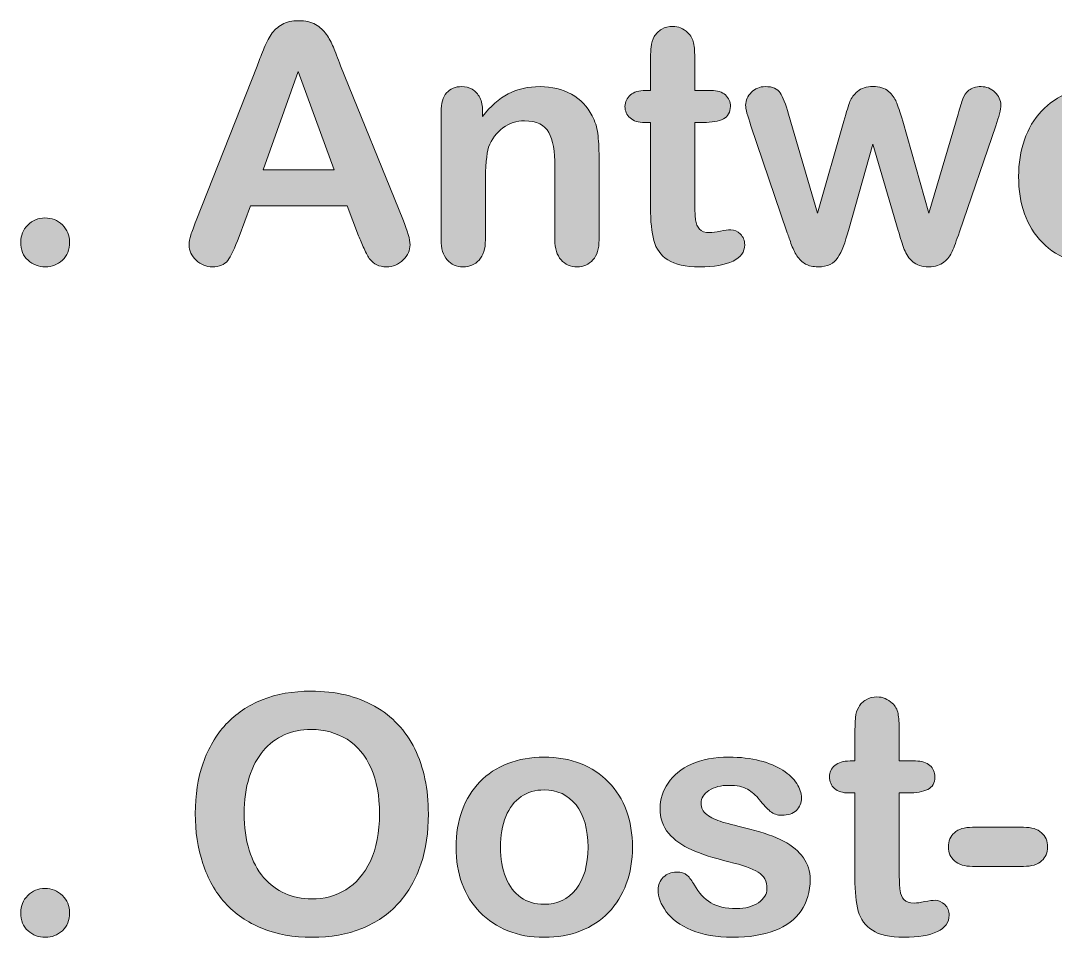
# Model space of a CAD drawing. Header units: millimetres. Extents: x 190 to 440, y -221 to -136.
# Drawn here: x 203.62 to 216.79, y -173.69 to -162.02 of the extents above; entities that cross this region are included whole.
import ezdxf

# ---------------------------------------------------------------- set-up
doc = ezdxf.new("R2010")
doc.units = ezdxf.units.MM
doc.header["$MEASUREMENT"] = 0
doc.layers.add('Layer 1', color=7, linetype='Continuous')

# ---------------------------------------------------------------- blocks, each defined once
blk = doc.blocks.new('block 3')
at = {"layer": 'Layer 1', "true_color": 0x231f20}
h = blk.add_hatch(color=250, dxfattribs=at)
h.dxf.hatch_style = 2
edge = h.paths.add_edge_path()
edge.add_spline(control_points=[(207.922, -164.757), (207.922, -164.757), (207.778, -164.377), (207.778, -164.377), (207.778, -164.377), (206.546, -164.377), (206.546, -164.377), (206.546, -164.377), (206.401, -164.765), (206.401, -164.765), (206.345, -164.917), (206.296, -165.019), (206.256, -165.072), (206.216, -165.125), (206.151, -165.152), (206.06, -165.152), (205.983, -165.152), (205.915, -165.123), (205.855, -165.067), (205.796, -165.01), (205.766, -164.946), (205.766, -164.875), (205.766, -164.833), (205.773, -164.791), (205.787, -164.747), (205.801, -164.702), (205.824, -164.641), (205.855, -164.563), (205.855, -164.563), (206.63, -162.595), (206.63, -162.595), (206.653, -162.538), (206.679, -162.47), (206.71, -162.391), (206.741, -162.312), (206.774, -162.246), (206.809, -162.194), (206.844, -162.141), (206.891, -162.099), (206.948, -162.067), (207.005, -162.034), (207.076, -162.018), (207.16, -162.018), (207.245, -162.018), (207.316, -162.034), (207.374, -162.067), (207.431, -162.099), (207.477, -162.141), (207.512, -162.192), (207.547, -162.243), (207.577, -162.297), (207.601, -162.356), (207.625, -162.415), (207.656, -162.493), (207.693, -162.591), (207.693, -162.591), (208.485, -164.546), (208.485, -164.546), (208.547, -164.695), (208.578, -164.803), (208.578, -164.871), (208.578, -164.941), (208.548, -165.005), (208.49, -165.064), (208.431, -165.122), (208.361, -165.152), (208.278, -165.152), (208.23, -165.152), (208.188, -165.143), (208.154, -165.126), (208.119, -165.109), (208.09, -165.085), (208.067, -165.056), (208.044, -165.026), (208.018, -164.98), (207.992, -164.919), (207.965, -164.858), (207.942, -164.804), (207.922, -164.757)], knot_values=[0, 0, 0, 0, 1, 1, 1, 2, 2, 2, 3, 3, 3, 4, 4, 4, 5, 5, 5, 6, 6, 6, 7, 7, 7, 8, 8, 8, 9, 9, 9, 10, 10, 10, 11, 11, 11, 12, 12, 12, 13, 13, 13, 14, 14, 14, 15, 15, 15, 16, 16, 16, 17, 17, 17, 18, 18, 18, 19, 19, 19, 20, 20, 20, 21, 21, 21, 22, 22, 22, 23, 23, 23, 24, 24, 24, 25, 25, 25, 26, 26, 26, 26], degree=3, periodic=1)
h.paths.add_polyline_path([(206.707, -163.916), (207.612, -163.916), (207.155, -162.665)])
h = blk.add_hatch(color=250, dxfattribs=at)
h.dxf.hatch_style = 2
edge = h.paths.add_edge_path()
edge.add_spline(control_points=[(211.577, -162.907), (211.577, -162.907), (211.639, -162.907), (211.639, -162.907), (211.639, -162.907), (211.639, -162.568), (211.639, -162.568), (211.639, -162.477), (211.641, -162.406), (211.646, -162.354), (211.651, -162.302), (211.664, -162.258), (211.686, -162.221), (211.709, -162.182), (211.74, -162.151), (211.782, -162.127), (211.823, -162.102), (211.869, -162.09), (211.92, -162.09), (211.992, -162.09), (212.056, -162.117), (212.114, -162.171), (212.153, -162.207), (212.177, -162.251), (212.188, -162.302), (212.198, -162.354), (212.203, -162.427), (212.203, -162.522), (212.203, -162.522), (212.203, -162.907), (212.203, -162.907), (212.203, -162.907), (212.41, -162.907), (212.41, -162.907), (212.49, -162.907), (212.551, -162.926), (212.593, -162.964), (212.635, -163.002), (212.656, -163.05), (212.656, -163.109), (212.656, -163.185), (212.626, -163.238), (212.566, -163.269), (212.506, -163.299), (212.42, -163.314), (212.309, -163.314), (212.309, -163.314), (212.203, -163.314), (212.203, -163.314), (212.203, -163.314), (212.203, -164.352), (212.203, -164.352), (212.203, -164.44), (212.206, -164.508), (212.213, -164.555), (212.219, -164.603), (212.235, -164.641), (212.262, -164.671), (212.289, -164.701), (212.333, -164.716), (212.393, -164.716), (212.426, -164.716), (212.471, -164.71), (212.528, -164.698), (212.584, -164.686), (212.628, -164.68), (212.66, -164.68), (212.706, -164.68), (212.747, -164.699), (212.783, -164.735), (212.82, -164.772), (212.838, -164.817), (212.838, -164.871), (212.838, -164.962), (212.788, -165.031), (212.689, -165.079), (212.59, -165.128), (212.447, -165.152), (212.261, -165.152), (212.085, -165.152), (211.951, -165.122), (211.86, -165.063), (211.769, -165.004), (211.71, -164.922), (211.681, -164.817), (211.653, -164.712), (211.639, -164.572), (211.639, -164.397), (211.639, -164.397), (211.639, -163.314), (211.639, -163.314), (211.639, -163.314), (211.565, -163.314), (211.565, -163.314), (211.483, -163.314), (211.421, -163.295), (211.378, -163.256), (211.336, -163.218), (211.314, -163.169), (211.314, -163.109), (211.314, -163.05), (211.337, -163.002), (211.382, -162.964), (211.426, -162.926), (211.491, -162.907), (211.577, -162.907)], knot_values=[0, 0, 0, 0, 1, 1, 1, 2, 2, 2, 3, 3, 3, 4, 4, 4, 5, 5, 5, 6, 6, 6, 7, 7, 7, 8, 8, 8, 9, 9, 9, 10, 10, 10, 11, 11, 11, 12, 12, 12, 13, 13, 13, 14, 14, 14, 15, 15, 15, 16, 16, 16, 17, 17, 17, 18, 18, 18, 19, 19, 19, 20, 20, 20, 21, 21, 21, 22, 22, 22, 23, 23, 23, 24, 24, 24, 25, 25, 25, 26, 26, 26, 27, 27, 27, 28, 28, 28, 29, 29, 29, 30, 30, 30, 31, 31, 31, 32, 32, 32, 33, 33, 33, 34, 34, 34, 35, 35, 35, 35], degree=3, periodic=1)
h = blk.add_hatch(color=250, dxfattribs=at)
h.dxf.hatch_style = 2
edge = h.paths.add_edge_path()
edge.add_spline(control_points=[(209.502, -163.169), (209.502, -163.169), (209.502, -163.238), (209.502, -163.238), (209.601, -163.107), (209.709, -163.011), (209.827, -162.949), (209.945, -162.888), (210.08, -162.857), (210.233, -162.857), (210.382, -162.857), (210.515, -162.89), (210.632, -162.954), (210.749, -163.019), (210.837, -163.111), (210.895, -163.229), (210.932, -163.298), (210.956, -163.373), (210.967, -163.453), (210.978, -163.532), (210.984, -163.634), (210.984, -163.758), (210.984, -163.758), (210.984, -164.809), (210.984, -164.809), (210.984, -164.922), (210.958, -165.007), (210.906, -165.065), (210.854, -165.123), (210.787, -165.152), (210.705, -165.152), (210.621, -165.152), (210.552, -165.122), (210.5, -165.063), (210.448, -165.004), (210.421, -164.919), (210.421, -164.809), (210.421, -164.809), (210.421, -163.868), (210.421, -163.868), (210.421, -163.682), (210.396, -163.54), (210.344, -163.441), (210.292, -163.343), (210.189, -163.293), (210.035, -163.293), (209.934, -163.293), (209.843, -163.323), (209.76, -163.383), (209.677, -163.443), (209.617, -163.526), (209.578, -163.63), (209.551, -163.714), (209.537, -163.871), (209.537, -164.102), (209.537, -164.102), (209.537, -164.809), (209.537, -164.809), (209.537, -164.923), (209.51, -165.009), (209.457, -165.066), (209.404, -165.123), (209.336, -165.152), (209.251, -165.152), (209.17, -165.152), (209.103, -165.122), (209.051, -165.063), (208.999, -165.004), (208.972, -164.919), (208.972, -164.809), (208.972, -164.809), (208.972, -163.178), (208.972, -163.178), (208.972, -163.07), (208.996, -162.99), (209.043, -162.937), (209.09, -162.884), (209.154, -162.857), (209.235, -162.857), (209.285, -162.857), (209.329, -162.869), (209.369, -162.892), (209.409, -162.916), (209.441, -162.951), (209.465, -162.998), (209.49, -163.045), (209.502, -163.102), (209.502, -163.169)], knot_values=[0, 0, 0, 0, 1, 1, 1, 2, 2, 2, 3, 3, 3, 4, 4, 4, 5, 5, 5, 6, 6, 6, 7, 7, 7, 8, 8, 8, 9, 9, 9, 10, 10, 10, 11, 11, 11, 12, 12, 12, 13, 13, 13, 14, 14, 14, 15, 15, 15, 16, 16, 16, 17, 17, 17, 18, 18, 18, 19, 19, 19, 20, 20, 20, 21, 21, 21, 22, 22, 22, 23, 23, 23, 24, 24, 24, 25, 25, 25, 26, 26, 26, 27, 27, 27, 28, 28, 28, 29, 29, 29, 29], degree=3, periodic=1)
h = blk.add_hatch(color=250, dxfattribs=at)
h.dxf.hatch_style = 2
edge = h.paths.add_edge_path()
edge.add_spline(control_points=[(213.396, -163.209), (213.396, -163.209), (213.764, -164.47), (213.764, -164.47), (213.764, -164.47), (214.099, -163.298), (214.099, -163.298), (214.135, -163.175), (214.161, -163.091), (214.178, -163.046), (214.196, -163.002), (214.228, -162.959), (214.275, -162.918), (214.323, -162.878), (214.388, -162.857), (214.471, -162.857), (214.555, -162.857), (214.621, -162.878), (214.668, -162.918), (214.716, -162.959), (214.749, -163.003), (214.768, -163.051), (214.788, -163.098), (214.815, -163.18), (214.849, -163.298), (214.849, -163.298), (215.184, -164.47), (215.184, -164.47), (215.184, -164.47), (215.556, -163.209), (215.556, -163.209), (215.581, -163.118), (215.601, -163.052), (215.616, -163.011), (215.631, -162.971), (215.657, -162.935), (215.692, -162.904), (215.728, -162.873), (215.78, -162.857), (215.847, -162.857), (215.915, -162.857), (215.974, -162.881), (216.023, -162.928), (216.073, -162.974), (216.098, -163.029), (216.098, -163.093), (216.098, -163.151), (216.076, -163.238), (216.033, -163.355), (216.033, -163.355), (215.573, -164.707), (215.573, -164.707), (215.533, -164.822), (215.502, -164.904), (215.48, -164.955), (215.457, -165.006), (215.423, -165.052), (215.375, -165.092), (215.328, -165.132), (215.262, -165.152), (215.18, -165.152), (215.094, -165.152), (215.027, -165.13), (214.978, -165.088), (214.929, -165.045), (214.893, -164.993), (214.87, -164.931), (214.846, -164.868), (214.821, -164.788), (214.793, -164.689), (214.793, -164.689), (214.471, -163.589), (214.471, -163.589), (214.471, -163.589), (214.159, -164.689), (214.159, -164.689), (214.117, -164.842), (214.073, -164.957), (214.024, -165.035), (213.976, -165.113), (213.891, -165.152), (213.77, -165.152), (213.708, -165.152), (213.655, -165.14), (213.612, -165.116), (213.569, -165.091), (213.532, -165.057), (213.503, -165.012), (213.474, -164.967), (213.449, -164.914), (213.427, -164.853), (213.405, -164.792), (213.388, -164.743), (213.375, -164.707), (213.375, -164.707), (212.918, -163.355), (212.918, -163.355), (212.873, -163.229), (212.85, -163.141), (212.85, -163.093), (212.85, -163.032), (212.874, -162.978), (212.923, -162.93), (212.971, -162.881), (213.03, -162.857), (213.1, -162.857), (213.194, -162.857), (213.257, -162.884), (213.291, -162.937), (213.324, -162.99), (213.359, -163.08), (213.396, -163.209)], knot_values=[0, 0, 0, 0, 1, 1, 1, 2, 2, 2, 3, 3, 3, 4, 4, 4, 5, 5, 5, 6, 6, 6, 7, 7, 7, 8, 8, 8, 9, 9, 9, 10, 10, 10, 11, 11, 11, 12, 12, 12, 13, 13, 13, 14, 14, 14, 15, 15, 15, 16, 16, 16, 17, 17, 17, 18, 18, 18, 19, 19, 19, 20, 20, 20, 21, 21, 21, 22, 22, 22, 23, 23, 23, 24, 24, 24, 25, 25, 25, 26, 26, 26, 27, 27, 27, 28, 28, 28, 29, 29, 29, 30, 30, 30, 31, 31, 31, 32, 32, 32, 33, 33, 33, 34, 34, 34, 35, 35, 35, 36, 36, 36, 37, 37, 37, 37], degree=3, periodic=1)
h = blk.add_hatch(color=250, dxfattribs=at)
h.dxf.hatch_style = 2
edge = h.paths.add_edge_path()
edge.add_spline(control_points=[(218.005, -164.143), (218.005, -164.143), (216.902, -164.143), (216.902, -164.143), (216.903, -164.271), (216.929, -164.384), (216.979, -164.482), (217.029, -164.58), (217.096, -164.654), (217.18, -164.703), (217.263, -164.753), (217.355, -164.778), (217.456, -164.778), (217.523, -164.778), (217.585, -164.77), (217.641, -164.754), (217.696, -164.738), (217.751, -164.713), (217.803, -164.679), (217.855, -164.646), (217.903, -164.609), (217.948, -164.571), (217.992, -164.532), (218.049, -164.48), (218.119, -164.414), (218.148, -164.389), (218.189, -164.377), (218.243, -164.377), (218.301, -164.377), (218.348, -164.392), (218.384, -164.424), (218.42, -164.456), (218.437, -164.501), (218.437, -164.558), (218.437, -164.609), (218.418, -164.669), (218.378, -164.737), (218.338, -164.805), (218.277, -164.871), (218.197, -164.934), (218.116, -164.996), (218.015, -165.048), (217.893, -165.09), (217.771, -165.131), (217.631, -165.152), (217.472, -165.152), (217.11, -165.152), (216.828, -165.048), (216.627, -164.842), (216.426, -164.635), (216.325, -164.354), (216.325, -164), (216.325, -163.834), (216.35, -163.679), (216.399, -163.536), (216.449, -163.394), (216.521, -163.271), (216.616, -163.169), (216.711, -163.067), (216.829, -162.989), (216.968, -162.935), (217.107, -162.88), (217.261, -162.853), (217.431, -162.853), (217.651, -162.853), (217.84, -162.9), (217.998, -162.993), (218.156, -163.086), (218.274, -163.206), (218.353, -163.353), (218.431, -163.501), (218.471, -163.651), (218.471, -163.804), (218.471, -163.946), (218.43, -164.038), (218.349, -164.08), (218.267, -164.122), (218.153, -164.143), (218.005, -164.143)], knot_values=[0, 0, 0, 0, 1, 1, 1, 2, 2, 2, 3, 3, 3, 4, 4, 4, 5, 5, 5, 6, 6, 6, 7, 7, 7, 8, 8, 8, 9, 9, 9, 10, 10, 10, 11, 11, 11, 12, 12, 12, 13, 13, 13, 14, 14, 14, 15, 15, 15, 16, 16, 16, 17, 17, 17, 18, 18, 18, 19, 19, 19, 20, 20, 20, 21, 21, 21, 22, 22, 22, 23, 23, 23, 24, 24, 24, 25, 25, 25, 26, 26, 26, 26], degree=3, periodic=1)
edge = h.paths.add_edge_path()
edge.add_spline(control_points=[(216.902, -163.823), (216.902, -163.823), (217.925, -163.823), (217.925, -163.823), (217.911, -163.63), (217.859, -163.485), (217.769, -163.39), (217.679, -163.294), (217.56, -163.246), (217.412, -163.246), (217.272, -163.246), (217.156, -163.294), (217.066, -163.392), (216.976, -163.489), (216.921, -163.632), (216.902, -163.823)], knot_values=[0, 0, 0, 0, 1, 1, 1, 2, 2, 2, 3, 3, 3, 4, 4, 4, 5, 5, 5, 5], degree=3, periodic=1)
h = blk.add_hatch(color=250, dxfattribs=at)
h.dxf.hatch_style = 2
edge = h.paths.add_edge_path()
edge.add_spline(control_points=[(203.935, -165.152), (203.85, -165.152), (203.776, -165.124), (203.714, -165.069), (203.652, -165.014), (203.621, -164.937), (203.621, -164.837), (203.621, -164.753), (203.65, -164.681), (203.71, -164.62), (203.769, -164.56), (203.842, -164.529), (203.929, -164.529), (204.016, -164.529), (204.09, -164.559), (204.151, -164.619), (204.212, -164.679), (204.243, -164.752), (204.243, -164.837), (204.243, -164.935), (204.212, -165.012), (204.151, -165.068), (204.09, -165.124), (204.018, -165.152), (203.935, -165.152)], knot_values=[0, 0, 0, 0, 1, 1, 1, 2, 2, 2, 3, 3, 3, 4, 4, 4, 5, 5, 5, 6, 6, 6, 7, 7, 7, 8, 8, 8, 8], degree=3, periodic=1)
at = {"layer": 'Layer 1', "lineweight": 0}
blk.add_lwpolyline([(206.707, -163.916), (207.612, -163.916), (207.155, -162.665), (206.707, -163.916)], dxfattribs=at)
for points, knots in [([(207.922, -164.757), (207.922, -164.757), (207.778, -164.377), (207.778, -164.377), (207.778, -164.377), (206.546, -164.377), (206.546, -164.377), (206.546, -164.377), (206.401, -164.765), (206.401, -164.765), (206.345, -164.917), (206.296, -165.019), (206.256, -165.072), (206.216, -165.125), (206.151, -165.152), (206.06, -165.152), (205.983, -165.152), (205.915, -165.123), (205.855, -165.067), (205.796, -165.01), (205.766, -164.946), (205.766, -164.875), (205.766, -164.833), (205.773, -164.791), (205.787, -164.747), (205.801, -164.702), (205.824, -164.641), (205.855, -164.563), (205.855, -164.563), (206.63, -162.595), (206.63, -162.595), (206.653, -162.538), (206.679, -162.47), (206.71, -162.391), (206.741, -162.312), (206.774, -162.246), (206.809, -162.194), (206.844, -162.141), (206.891, -162.099), (206.948, -162.067), (207.005, -162.034), (207.076, -162.018), (207.16, -162.018), (207.245, -162.018), (207.316, -162.034), (207.374, -162.067), (207.431, -162.099), (207.477, -162.141), (207.512, -162.192), (207.547, -162.243), (207.577, -162.297), (207.601, -162.356), (207.625, -162.415), (207.656, -162.493), (207.693, -162.591), (207.693, -162.591), (208.485, -164.546), (208.485, -164.546), (208.547, -164.695), (208.578, -164.803), (208.578, -164.871), (208.578, -164.941), (208.548, -165.005), (208.49, -165.064), (208.431, -165.122), (208.361, -165.152), (208.278, -165.152), (208.23, -165.152), (208.188, -165.143), (208.154, -165.126), (208.119, -165.109), (208.09, -165.085), (208.067, -165.056), (208.044, -165.026), (208.018, -164.98), (207.992, -164.919), (207.965, -164.858), (207.942, -164.804), (207.922, -164.757)], [0, 0, 0, 0, 1, 1, 1, 2, 2, 2, 3, 3, 3, 4, 4, 4, 5, 5, 5, 6, 6, 6, 7, 7, 7, 8, 8, 8, 9, 9, 9, 10, 10, 10, 11, 11, 11, 12, 12, 12, 13, 13, 13, 14, 14, 14, 15, 15, 15, 16, 16, 16, 17, 17, 17, 18, 18, 18, 19, 19, 19, 20, 20, 20, 21, 21, 21, 22, 22, 22, 23, 23, 23, 24, 24, 24, 25, 25, 25, 26, 26, 26, 26]), ([(211.577, -162.907), (211.577, -162.907), (211.639, -162.907), (211.639, -162.907), (211.639, -162.907), (211.639, -162.568), (211.639, -162.568), (211.639, -162.477), (211.641, -162.406), (211.646, -162.354), (211.651, -162.302), (211.664, -162.258), (211.686, -162.221), (211.709, -162.182), (211.74, -162.151), (211.782, -162.127), (211.823, -162.102), (211.869, -162.09), (211.92, -162.09), (211.992, -162.09), (212.056, -162.117), (212.114, -162.171), (212.153, -162.207), (212.177, -162.251), (212.188, -162.302), (212.198, -162.354), (212.203, -162.427), (212.203, -162.522), (212.203, -162.522), (212.203, -162.907), (212.203, -162.907), (212.203, -162.907), (212.41, -162.907), (212.41, -162.907), (212.49, -162.907), (212.551, -162.926), (212.593, -162.964), (212.635, -163.002), (212.656, -163.05), (212.656, -163.109), (212.656, -163.185), (212.626, -163.238), (212.566, -163.269), (212.506, -163.299), (212.42, -163.314), (212.309, -163.314), (212.309, -163.314), (212.203, -163.314), (212.203, -163.314), (212.203, -163.314), (212.203, -164.352), (212.203, -164.352), (212.203, -164.44), (212.206, -164.508), (212.213, -164.555), (212.219, -164.603), (212.235, -164.641), (212.262, -164.671), (212.289, -164.701), (212.333, -164.716), (212.393, -164.716), (212.426, -164.716), (212.471, -164.71), (212.528, -164.698), (212.584, -164.686), (212.628, -164.68), (212.66, -164.68), (212.706, -164.68), (212.747, -164.699), (212.783, -164.735), (212.82, -164.772), (212.838, -164.817), (212.838, -164.871), (212.838, -164.962), (212.788, -165.031), (212.689, -165.079), (212.59, -165.128), (212.447, -165.152), (212.261, -165.152), (212.085, -165.152), (211.951, -165.122), (211.86, -165.063), (211.769, -165.004), (211.71, -164.922), (211.681, -164.817), (211.653, -164.712), (211.639, -164.572), (211.639, -164.397), (211.639, -164.397), (211.639, -163.314), (211.639, -163.314), (211.639, -163.314), (211.565, -163.314), (211.565, -163.314), (211.483, -163.314), (211.421, -163.295), (211.378, -163.256), (211.336, -163.218), (211.314, -163.169), (211.314, -163.109), (211.314, -163.05), (211.337, -163.002), (211.382, -162.964), (211.426, -162.926), (211.491, -162.907), (211.577, -162.907)], [0, 0, 0, 0, 1, 1, 1, 2, 2, 2, 3, 3, 3, 4, 4, 4, 5, 5, 5, 6, 6, 6, 7, 7, 7, 8, 8, 8, 9, 9, 9, 10, 10, 10, 11, 11, 11, 12, 12, 12, 13, 13, 13, 14, 14, 14, 15, 15, 15, 16, 16, 16, 17, 17, 17, 18, 18, 18, 19, 19, 19, 20, 20, 20, 21, 21, 21, 22, 22, 22, 23, 23, 23, 24, 24, 24, 25, 25, 25, 26, 26, 26, 27, 27, 27, 28, 28, 28, 29, 29, 29, 30, 30, 30, 31, 31, 31, 32, 32, 32, 33, 33, 33, 34, 34, 34, 35, 35, 35, 35]), ([(209.502, -163.169), (209.502, -163.169), (209.502, -163.238), (209.502, -163.238), (209.601, -163.107), (209.709, -163.011), (209.827, -162.949), (209.945, -162.888), (210.08, -162.857), (210.233, -162.857), (210.382, -162.857), (210.515, -162.89), (210.632, -162.954), (210.749, -163.019), (210.837, -163.111), (210.895, -163.229), (210.932, -163.298), (210.956, -163.373), (210.967, -163.453), (210.978, -163.532), (210.984, -163.634), (210.984, -163.758), (210.984, -163.758), (210.984, -164.809), (210.984, -164.809), (210.984, -164.922), (210.958, -165.007), (210.906, -165.065), (210.854, -165.123), (210.787, -165.152), (210.705, -165.152), (210.621, -165.152), (210.552, -165.122), (210.5, -165.063), (210.448, -165.004), (210.421, -164.919), (210.421, -164.809), (210.421, -164.809), (210.421, -163.868), (210.421, -163.868), (210.421, -163.682), (210.396, -163.54), (210.344, -163.441), (210.292, -163.343), (210.189, -163.293), (210.035, -163.293), (209.934, -163.293), (209.843, -163.323), (209.76, -163.383), (209.677, -163.443), (209.617, -163.526), (209.578, -163.63), (209.551, -163.714), (209.537, -163.871), (209.537, -164.102), (209.537, -164.102), (209.537, -164.809), (209.537, -164.809), (209.537, -164.923), (209.51, -165.009), (209.457, -165.066), (209.404, -165.123), (209.336, -165.152), (209.251, -165.152), (209.17, -165.152), (209.103, -165.122), (209.051, -165.063), (208.999, -165.004), (208.972, -164.919), (208.972, -164.809), (208.972, -164.809), (208.972, -163.178), (208.972, -163.178), (208.972, -163.07), (208.996, -162.99), (209.043, -162.937), (209.09, -162.884), (209.154, -162.857), (209.235, -162.857), (209.285, -162.857), (209.329, -162.869), (209.369, -162.892), (209.409, -162.916), (209.441, -162.951), (209.465, -162.998), (209.49, -163.045), (209.502, -163.102), (209.502, -163.169)], [0, 0, 0, 0, 1, 1, 1, 2, 2, 2, 3, 3, 3, 4, 4, 4, 5, 5, 5, 6, 6, 6, 7, 7, 7, 8, 8, 8, 9, 9, 9, 10, 10, 10, 11, 11, 11, 12, 12, 12, 13, 13, 13, 14, 14, 14, 15, 15, 15, 16, 16, 16, 17, 17, 17, 18, 18, 18, 19, 19, 19, 20, 20, 20, 21, 21, 21, 22, 22, 22, 23, 23, 23, 24, 24, 24, 25, 25, 25, 26, 26, 26, 27, 27, 27, 28, 28, 28, 29, 29, 29, 29]), ([(213.396, -163.209), (213.396, -163.209), (213.764, -164.47), (213.764, -164.47), (213.764, -164.47), (214.099, -163.298), (214.099, -163.298), (214.135, -163.175), (214.161, -163.091), (214.178, -163.046), (214.196, -163.002), (214.228, -162.959), (214.275, -162.918), (214.323, -162.878), (214.388, -162.857), (214.471, -162.857), (214.555, -162.857), (214.621, -162.878), (214.668, -162.918), (214.716, -162.959), (214.749, -163.003), (214.768, -163.051), (214.788, -163.098), (214.815, -163.18), (214.849, -163.298), (214.849, -163.298), (215.184, -164.47), (215.184, -164.47), (215.184, -164.47), (215.556, -163.209), (215.556, -163.209), (215.581, -163.118), (215.601, -163.052), (215.616, -163.011), (215.631, -162.971), (215.657, -162.935), (215.692, -162.904), (215.728, -162.873), (215.78, -162.857), (215.847, -162.857), (215.915, -162.857), (215.974, -162.881), (216.023, -162.928), (216.073, -162.974), (216.098, -163.029), (216.098, -163.093), (216.098, -163.151), (216.076, -163.238), (216.033, -163.355), (216.033, -163.355), (215.573, -164.707), (215.573, -164.707), (215.533, -164.822), (215.502, -164.904), (215.48, -164.955), (215.457, -165.006), (215.423, -165.052), (215.375, -165.092), (215.328, -165.132), (215.262, -165.152), (215.18, -165.152), (215.094, -165.152), (215.027, -165.13), (214.978, -165.088), (214.929, -165.045), (214.893, -164.993), (214.87, -164.931), (214.846, -164.868), (214.821, -164.788), (214.793, -164.689), (214.793, -164.689), (214.471, -163.589), (214.471, -163.589), (214.471, -163.589), (214.159, -164.689), (214.159, -164.689), (214.117, -164.842), (214.073, -164.957), (214.024, -165.035), (213.976, -165.113), (213.891, -165.152), (213.77, -165.152), (213.708, -165.152), (213.655, -165.14), (213.612, -165.116), (213.569, -165.091), (213.532, -165.057), (213.503, -165.012), (213.474, -164.967), (213.449, -164.914), (213.427, -164.853), (213.405, -164.792), (213.388, -164.743), (213.375, -164.707), (213.375, -164.707), (212.918, -163.355), (212.918, -163.355), (212.873, -163.229), (212.85, -163.141), (212.85, -163.093), (212.85, -163.032), (212.874, -162.978), (212.923, -162.93), (212.971, -162.881), (213.03, -162.857), (213.1, -162.857), (213.194, -162.857), (213.257, -162.884), (213.291, -162.937), (213.324, -162.99), (213.359, -163.08), (213.396, -163.209)], [0, 0, 0, 0, 1, 1, 1, 2, 2, 2, 3, 3, 3, 4, 4, 4, 5, 5, 5, 6, 6, 6, 7, 7, 7, 8, 8, 8, 9, 9, 9, 10, 10, 10, 11, 11, 11, 12, 12, 12, 13, 13, 13, 14, 14, 14, 15, 15, 15, 16, 16, 16, 17, 17, 17, 18, 18, 18, 19, 19, 19, 20, 20, 20, 21, 21, 21, 22, 22, 22, 23, 23, 23, 24, 24, 24, 25, 25, 25, 26, 26, 26, 27, 27, 27, 28, 28, 28, 29, 29, 29, 30, 30, 30, 31, 31, 31, 32, 32, 32, 33, 33, 33, 34, 34, 34, 35, 35, 35, 36, 36, 36, 37, 37, 37, 37]), ([(218.005, -164.143), (218.005, -164.143), (216.902, -164.143), (216.902, -164.143), (216.903, -164.271), (216.929, -164.384), (216.979, -164.482), (217.029, -164.58), (217.096, -164.654), (217.18, -164.703), (217.263, -164.753), (217.355, -164.778), (217.456, -164.778), (217.523, -164.778), (217.585, -164.77), (217.641, -164.754), (217.696, -164.738), (217.751, -164.713), (217.803, -164.679), (217.855, -164.646), (217.903, -164.609), (217.948, -164.571), (217.992, -164.532), (218.049, -164.48), (218.119, -164.414), (218.148, -164.389), (218.189, -164.377), (218.243, -164.377), (218.301, -164.377), (218.348, -164.392), (218.384, -164.424), (218.42, -164.456), (218.437, -164.501), (218.437, -164.558), (218.437, -164.609), (218.418, -164.669), (218.378, -164.737), (218.338, -164.805), (218.277, -164.871), (218.197, -164.934), (218.116, -164.996), (218.015, -165.048), (217.893, -165.09), (217.771, -165.131), (217.631, -165.152), (217.472, -165.152), (217.11, -165.152), (216.828, -165.048), (216.627, -164.842), (216.426, -164.635), (216.325, -164.354), (216.325, -164), (216.325, -163.834), (216.35, -163.679), (216.399, -163.536), (216.449, -163.394), (216.521, -163.271), (216.616, -163.169), (216.711, -163.067), (216.829, -162.989), (216.968, -162.935), (217.107, -162.88), (217.261, -162.853), (217.431, -162.853), (217.651, -162.853), (217.84, -162.9), (217.998, -162.993), (218.156, -163.086), (218.274, -163.206), (218.353, -163.353), (218.431, -163.501), (218.471, -163.651), (218.471, -163.804), (218.471, -163.946), (218.43, -164.038), (218.349, -164.08), (218.267, -164.122), (218.153, -164.143), (218.005, -164.143)], [0, 0, 0, 0, 1, 1, 1, 2, 2, 2, 3, 3, 3, 4, 4, 4, 5, 5, 5, 6, 6, 6, 7, 7, 7, 8, 8, 8, 9, 9, 9, 10, 10, 10, 11, 11, 11, 12, 12, 12, 13, 13, 13, 14, 14, 14, 15, 15, 15, 16, 16, 16, 17, 17, 17, 18, 18, 18, 19, 19, 19, 20, 20, 20, 21, 21, 21, 22, 22, 22, 23, 23, 23, 24, 24, 24, 25, 25, 25, 26, 26, 26, 26]), ([(203.935, -165.152), (203.85, -165.152), (203.776, -165.124), (203.714, -165.069), (203.652, -165.014), (203.621, -164.937), (203.621, -164.837), (203.621, -164.753), (203.65, -164.681), (203.71, -164.62), (203.769, -164.56), (203.842, -164.529), (203.929, -164.529), (204.016, -164.529), (204.09, -164.559), (204.151, -164.619), (204.212, -164.679), (204.243, -164.752), (204.243, -164.837), (204.243, -164.935), (204.212, -165.012), (204.151, -165.068), (204.09, -165.124), (204.018, -165.152), (203.935, -165.152)], [0, 0, 0, 0, 1, 1, 1, 2, 2, 2, 3, 3, 3, 4, 4, 4, 5, 5, 5, 6, 6, 6, 7, 7, 7, 8, 8, 8, 8])]:
    blk.add_open_spline(points, degree=3, knots=knots, dxfattribs=at)
blk = doc.blocks.new('block 4')
at = {"layer": 'Layer 1', "true_color": 0x231f20}
h = blk.add_hatch(color=250, dxfattribs=at)
h.dxf.hatch_style = 2
edge = h.paths.add_edge_path()
edge.add_spline(control_points=[(207.317, -170.555), (207.631, -170.555), (207.901, -170.619), (208.126, -170.747), (208.351, -170.874), (208.522, -171.055), (208.638, -171.29), (208.753, -171.525), (208.811, -171.801), (208.811, -172.118), (208.811, -172.352), (208.78, -172.565), (208.716, -172.757), (208.653, -172.948), (208.558, -173.114), (208.431, -173.255), (208.304, -173.395), (208.148, -173.503), (207.964, -173.577), (207.779, -173.652), (207.568, -173.689), (207.329, -173.689), (207.092, -173.689), (206.88, -173.651), (206.692, -173.574), (206.505, -173.498), (206.349, -173.39), (206.223, -173.251), (206.098, -173.112), (206.003, -172.944), (205.939, -172.748), (205.875, -172.553), (205.843, -172.341), (205.843, -172.114), (205.843, -171.881), (205.876, -171.667), (205.943, -171.473), (206.01, -171.279), (206.107, -171.113), (206.234, -170.977), (206.36, -170.841), (206.515, -170.736), (206.697, -170.664), (206.879, -170.591), (207.085, -170.555), (207.317, -170.555)], knot_values=[0, 0, 0, 0, 1, 1, 1, 2, 2, 2, 3, 3, 3, 4, 4, 4, 5, 5, 5, 6, 6, 6, 7, 7, 7, 8, 8, 8, 9, 9, 9, 10, 10, 10, 11, 11, 11, 12, 12, 12, 13, 13, 13, 14, 14, 14, 15, 15, 15, 15], degree=3, periodic=1)
edge = h.paths.add_edge_path()
edge.add_spline(control_points=[(208.189, -172.114), (208.189, -171.892), (208.153, -171.7), (208.082, -171.537), (208.01, -171.375), (207.908, -171.252), (207.775, -171.168), (207.642, -171.085), (207.489, -171.043), (207.317, -171.043), (207.194, -171.043), (207.081, -171.066), (206.977, -171.112), (206.873, -171.159), (206.783, -171.226), (206.708, -171.314), (206.633, -171.402), (206.574, -171.515), (206.53, -171.652), (206.487, -171.789), (206.465, -171.943), (206.465, -172.114), (206.465, -172.286), (206.487, -172.442), (206.53, -172.581), (206.574, -172.72), (206.635, -172.836), (206.714, -172.927), (206.793, -173.019), (206.884, -173.087), (206.987, -173.133), (207.09, -173.178), (207.202, -173.201), (207.325, -173.201), (207.482, -173.201), (207.626, -173.162), (207.758, -173.083), (207.89, -173.005), (207.994, -172.884), (208.072, -172.72), (208.15, -172.556), (208.189, -172.354), (208.189, -172.114)], knot_values=[0, 0, 0, 0, 1, 1, 1, 2, 2, 2, 3, 3, 3, 4, 4, 4, 5, 5, 5, 6, 6, 6, 7, 7, 7, 8, 8, 8, 9, 9, 9, 10, 10, 10, 11, 11, 11, 12, 12, 12, 13, 13, 13, 14, 14, 14, 14], degree=3, periodic=1)
h = blk.add_hatch(color=250, dxfattribs=at)
h.dxf.hatch_style = 2
edge = h.paths.add_edge_path()
edge.add_spline(control_points=[(214.179, -171.444), (214.179, -171.444), (214.241, -171.444), (214.241, -171.444), (214.241, -171.444), (214.241, -171.105), (214.241, -171.105), (214.241, -171.014), (214.244, -170.943), (214.249, -170.891), (214.253, -170.84), (214.267, -170.795), (214.289, -170.758), (214.311, -170.719), (214.343, -170.688), (214.384, -170.664), (214.425, -170.64), (214.471, -170.628), (214.522, -170.628), (214.594, -170.628), (214.659, -170.655), (214.717, -170.708), (214.755, -170.744), (214.78, -170.788), (214.79, -170.84), (214.8, -170.891), (214.806, -170.965), (214.806, -171.06), (214.806, -171.06), (214.806, -171.444), (214.806, -171.444), (214.806, -171.444), (215.012, -171.444), (215.012, -171.444), (215.092, -171.444), (215.153, -171.463), (215.195, -171.501), (215.237, -171.539), (215.258, -171.587), (215.258, -171.647), (215.258, -171.723), (215.228, -171.776), (215.168, -171.806), (215.108, -171.836), (215.023, -171.851), (214.911, -171.851), (214.911, -171.851), (214.806, -171.851), (214.806, -171.851), (214.806, -171.851), (214.806, -172.889), (214.806, -172.889), (214.806, -172.977), (214.809, -173.045), (214.815, -173.093), (214.821, -173.14), (214.838, -173.179), (214.865, -173.208), (214.891, -173.238), (214.935, -173.253), (214.996, -173.253), (215.029, -173.253), (215.074, -173.247), (215.13, -173.235), (215.187, -173.224), (215.231, -173.218), (215.262, -173.218), (215.308, -173.218), (215.349, -173.236), (215.385, -173.272), (215.422, -173.309), (215.44, -173.354), (215.44, -173.408), (215.44, -173.499), (215.391, -173.568), (215.291, -173.617), (215.192, -173.665), (215.05, -173.689), (214.864, -173.689), (214.687, -173.689), (214.553, -173.659), (214.463, -173.6), (214.372, -173.541), (214.312, -173.459), (214.284, -173.354), (214.255, -173.249), (214.241, -173.11), (214.241, -172.934), (214.241, -172.934), (214.241, -171.851), (214.241, -171.851), (214.241, -171.851), (214.167, -171.851), (214.167, -171.851), (214.086, -171.851), (214.024, -171.832), (213.981, -171.793), (213.938, -171.755), (213.917, -171.706), (213.917, -171.647), (213.917, -171.587), (213.939, -171.539), (213.984, -171.501), (214.029, -171.463), (214.094, -171.444), (214.179, -171.444)], knot_values=[0, 0, 0, 0, 1, 1, 1, 2, 2, 2, 3, 3, 3, 4, 4, 4, 5, 5, 5, 6, 6, 6, 7, 7, 7, 8, 8, 8, 9, 9, 9, 10, 10, 10, 11, 11, 11, 12, 12, 12, 13, 13, 13, 14, 14, 14, 15, 15, 15, 16, 16, 16, 17, 17, 17, 18, 18, 18, 19, 19, 19, 20, 20, 20, 21, 21, 21, 22, 22, 22, 23, 23, 23, 24, 24, 24, 25, 25, 25, 26, 26, 26, 27, 27, 27, 28, 28, 28, 29, 29, 29, 30, 30, 30, 31, 31, 31, 32, 32, 32, 33, 33, 33, 34, 34, 34, 35, 35, 35, 35], degree=3, periodic=1)
h = blk.add_hatch(color=250, dxfattribs=at)
h.dxf.hatch_style = 2
edge = h.paths.add_edge_path()
edge.add_spline(control_points=[(211.409, -172.542), (211.409, -172.71), (211.383, -172.865), (211.331, -173.007), (211.279, -173.149), (211.203, -173.271), (211.104, -173.373), (211.004, -173.475), (210.886, -173.553), (210.748, -173.607), (210.61, -173.662), (210.455, -173.689), (210.283, -173.689), (210.112, -173.689), (209.958, -173.661), (209.822, -173.606), (209.686, -173.551), (209.567, -173.472), (209.467, -173.37), (209.368, -173.267), (209.292, -173.146), (209.24, -173.006), (209.188, -172.866), (209.163, -172.711), (209.163, -172.542), (209.163, -172.371), (209.189, -172.214), (209.241, -172.073), (209.294, -171.931), (209.369, -171.809), (209.466, -171.709), (209.564, -171.608), (209.683, -171.531), (209.822, -171.476), (209.961, -171.422), (210.115, -171.395), (210.283, -171.395), (210.454, -171.395), (210.609, -171.422), (210.748, -171.477), (210.887, -171.532), (211.006, -171.611), (211.106, -171.713), (211.205, -171.815), (211.28, -171.936), (211.332, -172.077), (211.384, -172.217), (211.409, -172.372), (211.409, -172.542)], knot_values=[0, 0, 0, 0, 1, 1, 1, 2, 2, 2, 3, 3, 3, 4, 4, 4, 5, 5, 5, 6, 6, 6, 7, 7, 7, 8, 8, 8, 9, 9, 9, 10, 10, 10, 11, 11, 11, 12, 12, 12, 13, 13, 13, 14, 14, 14, 15, 15, 15, 16, 16, 16, 16], degree=3, periodic=1)
edge = h.paths.add_edge_path()
edge.add_spline(control_points=[(210.843, -172.542), (210.843, -172.312), (210.792, -172.132), (210.691, -172.004), (210.59, -171.876), (210.454, -171.812), (210.283, -171.812), (210.173, -171.812), (210.076, -171.841), (209.991, -171.898), (209.907, -171.955), (209.843, -172.039), (209.797, -172.151), (209.752, -172.263), (209.729, -172.393), (209.729, -172.542), (209.729, -172.689), (209.751, -172.818), (209.796, -172.928), (209.841, -173.039), (209.905, -173.123), (209.988, -173.182), (210.072, -173.24), (210.17, -173.269), (210.283, -173.269), (210.454, -173.269), (210.59, -173.205), (210.691, -173.076), (210.792, -172.947), (210.843, -172.769), (210.843, -172.542)], knot_values=[0, 0, 0, 0, 1, 1, 1, 2, 2, 2, 3, 3, 3, 4, 4, 4, 5, 5, 5, 6, 6, 6, 7, 7, 7, 8, 8, 8, 9, 9, 9, 10, 10, 10, 10], degree=3, periodic=1)
h = blk.add_hatch(color=250, dxfattribs=at)
h.dxf.hatch_style = 2
edge = h.paths.add_edge_path()
edge.add_spline(control_points=[(213.671, -172.951), (213.671, -173.107), (213.633, -173.24), (213.557, -173.351), (213.481, -173.462), (213.369, -173.546), (213.221, -173.603), (213.073, -173.66), (212.893, -173.689), (212.681, -173.689), (212.478, -173.689), (212.305, -173.658), (212.16, -173.596), (212.015, -173.534), (211.908, -173.456), (211.839, -173.363), (211.771, -173.27), (211.736, -173.177), (211.736, -173.083), (211.736, -173.021), (211.758, -172.968), (211.802, -172.924), (211.846, -172.88), (211.902, -172.858), (211.97, -172.858), (212.029, -172.858), (212.074, -172.872), (212.106, -172.901), (212.138, -172.93), (212.168, -172.971), (212.197, -173.023), (212.255, -173.124), (212.324, -173.199), (212.405, -173.249), (212.485, -173.298), (212.595, -173.323), (212.734, -173.323), (212.847, -173.323), (212.94, -173.298), (213.012, -173.248), (213.085, -173.197), (213.121, -173.14), (213.121, -173.075), (213.121, -172.976), (213.083, -172.903), (213.008, -172.858), (212.933, -172.813), (212.81, -172.769), (212.637, -172.728), (212.443, -172.68), (212.285, -172.629), (212.163, -172.576), (212.041, -172.523), (211.943, -172.453), (211.87, -172.366), (211.797, -172.279), (211.761, -172.172), (211.761, -172.046), (211.761, -171.933), (211.795, -171.826), (211.862, -171.725), (211.93, -171.625), (212.029, -171.544), (212.161, -171.484), (212.292, -171.425), (212.451, -171.395), (212.637, -171.395), (212.783, -171.395), (212.915, -171.41), (213.031, -171.44), (213.148, -171.47), (213.245, -171.511), (213.323, -171.562), (213.4, -171.613), (213.46, -171.669), (213.5, -171.731), (213.541, -171.793), (213.561, -171.854), (213.561, -171.913), (213.561, -171.978), (213.54, -172.031), (213.496, -172.073), (213.453, -172.114), (213.391, -172.135), (213.311, -172.135), (213.253, -172.135), (213.204, -172.118), (213.163, -172.085), (213.123, -172.052), (213.076, -172.002), (213.024, -171.936), (212.981, -171.881), (212.931, -171.837), (212.873, -171.804), (212.815, -171.771), (212.737, -171.754), (212.637, -171.754), (212.535, -171.754), (212.451, -171.776), (212.383, -171.819), (212.316, -171.863), (212.282, -171.917), (212.282, -171.982), (212.282, -172.041), (212.307, -172.089), (212.356, -172.127), (212.406, -172.165), (212.473, -172.197), (212.557, -172.221), (212.641, -172.246), (212.757, -172.276), (212.904, -172.312), (213.079, -172.355), (213.222, -172.406), (213.333, -172.465), (213.444, -172.525), (213.528, -172.594), (213.585, -172.675), (213.642, -172.756), (213.671, -172.848), (213.671, -172.951)], knot_values=[0, 0, 0, 0, 1, 1, 1, 2, 2, 2, 3, 3, 3, 4, 4, 4, 5, 5, 5, 6, 6, 6, 7, 7, 7, 8, 8, 8, 9, 9, 9, 10, 10, 10, 11, 11, 11, 12, 12, 12, 13, 13, 13, 14, 14, 14, 15, 15, 15, 16, 16, 16, 17, 17, 17, 18, 18, 18, 19, 19, 19, 20, 20, 20, 21, 21, 21, 22, 22, 22, 23, 23, 23, 24, 24, 24, 25, 25, 25, 26, 26, 26, 27, 27, 27, 28, 28, 28, 29, 29, 29, 30, 30, 30, 31, 31, 31, 32, 32, 32, 33, 33, 33, 34, 34, 34, 35, 35, 35, 36, 36, 36, 37, 37, 37, 38, 38, 38, 39, 39, 39, 40, 40, 40, 40], degree=3, periodic=1)
h = blk.add_hatch(color=250, dxfattribs=at)
h.dxf.hatch_style = 2
edge = h.paths.add_edge_path()
edge.add_spline(control_points=[(216.389, -172.786), (216.389, -172.786), (215.736, -172.786), (215.736, -172.786), (215.637, -172.786), (215.561, -172.763), (215.509, -172.716), (215.458, -172.67), (215.432, -172.611), (215.432, -172.538), (215.432, -172.463), (215.457, -172.403), (215.507, -172.357), (215.558, -172.311), (215.634, -172.288), (215.736, -172.288), (215.736, -172.288), (216.389, -172.288), (216.389, -172.288), (216.491, -172.288), (216.567, -172.311), (216.617, -172.357), (216.668, -172.403), (216.693, -172.463), (216.693, -172.538), (216.693, -172.611), (216.668, -172.67), (216.618, -172.716), (216.569, -172.763), (216.492, -172.786), (216.389, -172.786)], knot_values=[0, 0, 0, 0, 1, 1, 1, 2, 2, 2, 3, 3, 3, 4, 4, 4, 5, 5, 5, 6, 6, 6, 7, 7, 7, 8, 8, 8, 9, 9, 9, 10, 10, 10, 10], degree=3, periodic=1)
h = blk.add_hatch(color=250, dxfattribs=at)
h.dxf.hatch_style = 2
edge = h.paths.add_edge_path()
edge.add_spline(control_points=[(203.935, -173.689), (203.85, -173.689), (203.776, -173.661), (203.714, -173.606), (203.652, -173.551), (203.621, -173.474), (203.621, -173.375), (203.621, -173.291), (203.65, -173.218), (203.71, -173.158), (203.769, -173.097), (203.842, -173.067), (203.929, -173.067), (204.016, -173.067), (204.09, -173.097), (204.151, -173.157), (204.212, -173.217), (204.243, -173.289), (204.243, -173.375), (204.243, -173.473), (204.212, -173.549), (204.151, -173.605), (204.09, -173.661), (204.018, -173.689), (203.935, -173.689)], knot_values=[0, 0, 0, 0, 1, 1, 1, 2, 2, 2, 3, 3, 3, 4, 4, 4, 5, 5, 5, 6, 6, 6, 7, 7, 7, 8, 8, 8, 8], degree=3, periodic=1)
at = {"layer": 'Layer 1', "lineweight": 0}
for points, knots in [([(207.317, -170.555), (207.631, -170.555), (207.901, -170.619), (208.126, -170.747), (208.351, -170.874), (208.522, -171.055), (208.638, -171.29), (208.753, -171.525), (208.811, -171.801), (208.811, -172.118), (208.811, -172.352), (208.78, -172.565), (208.716, -172.757), (208.653, -172.948), (208.558, -173.114), (208.431, -173.255), (208.304, -173.395), (208.148, -173.503), (207.964, -173.577), (207.779, -173.652), (207.568, -173.689), (207.329, -173.689), (207.092, -173.689), (206.88, -173.651), (206.692, -173.574), (206.505, -173.498), (206.349, -173.39), (206.223, -173.251), (206.098, -173.112), (206.003, -172.944), (205.939, -172.748), (205.875, -172.553), (205.843, -172.341), (205.843, -172.114), (205.843, -171.881), (205.876, -171.667), (205.943, -171.473), (206.01, -171.279), (206.107, -171.113), (206.234, -170.977), (206.36, -170.841), (206.515, -170.736), (206.697, -170.664), (206.879, -170.591), (207.085, -170.555), (207.317, -170.555)], [0, 0, 0, 0, 1, 1, 1, 2, 2, 2, 3, 3, 3, 4, 4, 4, 5, 5, 5, 6, 6, 6, 7, 7, 7, 8, 8, 8, 9, 9, 9, 10, 10, 10, 11, 11, 11, 12, 12, 12, 13, 13, 13, 14, 14, 14, 15, 15, 15, 15]), ([(214.179, -171.444), (214.179, -171.444), (214.241, -171.444), (214.241, -171.444), (214.241, -171.444), (214.241, -171.105), (214.241, -171.105), (214.241, -171.014), (214.244, -170.943), (214.249, -170.891), (214.253, -170.84), (214.267, -170.795), (214.289, -170.758), (214.311, -170.719), (214.343, -170.688), (214.384, -170.664), (214.425, -170.64), (214.471, -170.628), (214.522, -170.628), (214.594, -170.628), (214.659, -170.655), (214.717, -170.708), (214.755, -170.744), (214.78, -170.788), (214.79, -170.84), (214.8, -170.891), (214.806, -170.965), (214.806, -171.06), (214.806, -171.06), (214.806, -171.444), (214.806, -171.444), (214.806, -171.444), (215.012, -171.444), (215.012, -171.444), (215.092, -171.444), (215.153, -171.463), (215.195, -171.501), (215.237, -171.539), (215.258, -171.587), (215.258, -171.647), (215.258, -171.723), (215.228, -171.776), (215.168, -171.806), (215.108, -171.836), (215.023, -171.851), (214.911, -171.851), (214.911, -171.851), (214.806, -171.851), (214.806, -171.851), (214.806, -171.851), (214.806, -172.889), (214.806, -172.889), (214.806, -172.977), (214.809, -173.045), (214.815, -173.093), (214.821, -173.14), (214.838, -173.179), (214.865, -173.208), (214.891, -173.238), (214.935, -173.253), (214.996, -173.253), (215.029, -173.253), (215.074, -173.247), (215.13, -173.235), (215.187, -173.224), (215.231, -173.218), (215.262, -173.218), (215.308, -173.218), (215.349, -173.236), (215.385, -173.272), (215.422, -173.309), (215.44, -173.354), (215.44, -173.408), (215.44, -173.499), (215.391, -173.568), (215.291, -173.617), (215.192, -173.665), (215.05, -173.689), (214.864, -173.689), (214.687, -173.689), (214.553, -173.659), (214.463, -173.6), (214.372, -173.541), (214.312, -173.459), (214.284, -173.354), (214.255, -173.249), (214.241, -173.11), (214.241, -172.934), (214.241, -172.934), (214.241, -171.851), (214.241, -171.851), (214.241, -171.851), (214.167, -171.851), (214.167, -171.851), (214.086, -171.851), (214.024, -171.832), (213.981, -171.793), (213.938, -171.755), (213.917, -171.706), (213.917, -171.647), (213.917, -171.587), (213.939, -171.539), (213.984, -171.501), (214.029, -171.463), (214.094, -171.444), (214.179, -171.444)], [0, 0, 0, 0, 1, 1, 1, 2, 2, 2, 3, 3, 3, 4, 4, 4, 5, 5, 5, 6, 6, 6, 7, 7, 7, 8, 8, 8, 9, 9, 9, 10, 10, 10, 11, 11, 11, 12, 12, 12, 13, 13, 13, 14, 14, 14, 15, 15, 15, 16, 16, 16, 17, 17, 17, 18, 18, 18, 19, 19, 19, 20, 20, 20, 21, 21, 21, 22, 22, 22, 23, 23, 23, 24, 24, 24, 25, 25, 25, 26, 26, 26, 27, 27, 27, 28, 28, 28, 29, 29, 29, 30, 30, 30, 31, 31, 31, 32, 32, 32, 33, 33, 33, 34, 34, 34, 35, 35, 35, 35]), ([(208.189, -172.114), (208.189, -171.892), (208.153, -171.7), (208.082, -171.537), (208.01, -171.375), (207.908, -171.252), (207.775, -171.168), (207.642, -171.085), (207.489, -171.043), (207.317, -171.043), (207.194, -171.043), (207.081, -171.066), (206.977, -171.112), (206.873, -171.159), (206.783, -171.226), (206.708, -171.314), (206.633, -171.402), (206.574, -171.515), (206.53, -171.652), (206.487, -171.789), (206.465, -171.943), (206.465, -172.114), (206.465, -172.286), (206.487, -172.442), (206.53, -172.581), (206.574, -172.72), (206.635, -172.836), (206.714, -172.927), (206.793, -173.019), (206.884, -173.087), (206.987, -173.133), (207.09, -173.178), (207.202, -173.201), (207.325, -173.201), (207.482, -173.201), (207.626, -173.162), (207.758, -173.083), (207.89, -173.005), (207.994, -172.884), (208.072, -172.72), (208.15, -172.556), (208.189, -172.354), (208.189, -172.114)], [0, 0, 0, 0, 1, 1, 1, 2, 2, 2, 3, 3, 3, 4, 4, 4, 5, 5, 5, 6, 6, 6, 7, 7, 7, 8, 8, 8, 9, 9, 9, 10, 10, 10, 11, 11, 11, 12, 12, 12, 13, 13, 13, 14, 14, 14, 14]), ([(211.409, -172.542), (211.409, -172.71), (211.383, -172.865), (211.331, -173.007), (211.279, -173.149), (211.203, -173.271), (211.104, -173.373), (211.004, -173.475), (210.886, -173.553), (210.748, -173.607), (210.61, -173.662), (210.455, -173.689), (210.283, -173.689), (210.112, -173.689), (209.958, -173.661), (209.822, -173.606), (209.686, -173.551), (209.567, -173.472), (209.467, -173.37), (209.368, -173.267), (209.292, -173.146), (209.24, -173.006), (209.188, -172.866), (209.163, -172.711), (209.163, -172.542), (209.163, -172.371), (209.189, -172.214), (209.241, -172.073), (209.294, -171.931), (209.369, -171.809), (209.466, -171.709), (209.564, -171.608), (209.683, -171.531), (209.822, -171.476), (209.961, -171.422), (210.115, -171.395), (210.283, -171.395), (210.454, -171.395), (210.609, -171.422), (210.748, -171.477), (210.887, -171.532), (211.006, -171.611), (211.106, -171.713), (211.205, -171.815), (211.28, -171.936), (211.332, -172.077), (211.384, -172.217), (211.409, -172.372), (211.409, -172.542)], [0, 0, 0, 0, 1, 1, 1, 2, 2, 2, 3, 3, 3, 4, 4, 4, 5, 5, 5, 6, 6, 6, 7, 7, 7, 8, 8, 8, 9, 9, 9, 10, 10, 10, 11, 11, 11, 12, 12, 12, 13, 13, 13, 14, 14, 14, 15, 15, 15, 16, 16, 16, 16]), ([(213.671, -172.951), (213.671, -173.107), (213.633, -173.24), (213.557, -173.351), (213.481, -173.462), (213.369, -173.546), (213.221, -173.603), (213.073, -173.66), (212.893, -173.689), (212.681, -173.689), (212.478, -173.689), (212.305, -173.658), (212.16, -173.596), (212.015, -173.534), (211.908, -173.456), (211.839, -173.363), (211.771, -173.27), (211.736, -173.177), (211.736, -173.083), (211.736, -173.021), (211.758, -172.968), (211.802, -172.924), (211.846, -172.88), (211.902, -172.858), (211.97, -172.858), (212.029, -172.858), (212.074, -172.872), (212.106, -172.901), (212.138, -172.93), (212.168, -172.971), (212.197, -173.023), (212.255, -173.124), (212.324, -173.199), (212.405, -173.249), (212.485, -173.298), (212.595, -173.323), (212.734, -173.323), (212.847, -173.323), (212.94, -173.298), (213.012, -173.248), (213.085, -173.197), (213.121, -173.14), (213.121, -173.075), (213.121, -172.976), (213.083, -172.903), (213.008, -172.858), (212.933, -172.813), (212.81, -172.769), (212.637, -172.728), (212.443, -172.68), (212.285, -172.629), (212.163, -172.576), (212.041, -172.523), (211.943, -172.453), (211.87, -172.366), (211.797, -172.279), (211.761, -172.172), (211.761, -172.046), (211.761, -171.933), (211.795, -171.826), (211.862, -171.725), (211.93, -171.625), (212.029, -171.544), (212.161, -171.484), (212.292, -171.425), (212.451, -171.395), (212.637, -171.395), (212.783, -171.395), (212.915, -171.41), (213.031, -171.44), (213.148, -171.47), (213.245, -171.511), (213.323, -171.562), (213.4, -171.613), (213.46, -171.669), (213.5, -171.731), (213.541, -171.793), (213.561, -171.854), (213.561, -171.913), (213.561, -171.978), (213.54, -172.031), (213.496, -172.073), (213.453, -172.114), (213.391, -172.135), (213.311, -172.135), (213.253, -172.135), (213.204, -172.118), (213.163, -172.085), (213.123, -172.052), (213.076, -172.002), (213.024, -171.936), (212.981, -171.881), (212.931, -171.837), (212.873, -171.804), (212.815, -171.771), (212.737, -171.754), (212.637, -171.754), (212.535, -171.754), (212.451, -171.776), (212.383, -171.819), (212.316, -171.863), (212.282, -171.917), (212.282, -171.982), (212.282, -172.041), (212.307, -172.089), (212.356, -172.127), (212.406, -172.165), (212.473, -172.197), (212.557, -172.221), (212.641, -172.246), (212.757, -172.276), (212.904, -172.312), (213.079, -172.355), (213.222, -172.406), (213.333, -172.465), (213.444, -172.525), (213.528, -172.594), (213.585, -172.675), (213.642, -172.756), (213.671, -172.848), (213.671, -172.951)], [0, 0, 0, 0, 1, 1, 1, 2, 2, 2, 3, 3, 3, 4, 4, 4, 5, 5, 5, 6, 6, 6, 7, 7, 7, 8, 8, 8, 9, 9, 9, 10, 10, 10, 11, 11, 11, 12, 12, 12, 13, 13, 13, 14, 14, 14, 15, 15, 15, 16, 16, 16, 17, 17, 17, 18, 18, 18, 19, 19, 19, 20, 20, 20, 21, 21, 21, 22, 22, 22, 23, 23, 23, 24, 24, 24, 25, 25, 25, 26, 26, 26, 27, 27, 27, 28, 28, 28, 29, 29, 29, 30, 30, 30, 31, 31, 31, 32, 32, 32, 33, 33, 33, 34, 34, 34, 35, 35, 35, 36, 36, 36, 37, 37, 37, 38, 38, 38, 39, 39, 39, 40, 40, 40, 40]), ([(210.843, -172.542), (210.843, -172.312), (210.792, -172.132), (210.691, -172.004), (210.59, -171.876), (210.454, -171.812), (210.283, -171.812), (210.173, -171.812), (210.076, -171.841), (209.991, -171.898), (209.907, -171.955), (209.843, -172.039), (209.797, -172.151), (209.752, -172.263), (209.729, -172.393), (209.729, -172.542), (209.729, -172.689), (209.751, -172.818), (209.796, -172.928), (209.841, -173.039), (209.905, -173.123), (209.988, -173.182), (210.072, -173.24), (210.17, -173.269), (210.283, -173.269), (210.454, -173.269), (210.59, -173.205), (210.691, -173.076), (210.792, -172.947), (210.843, -172.769), (210.843, -172.542)], [0, 0, 0, 0, 1, 1, 1, 2, 2, 2, 3, 3, 3, 4, 4, 4, 5, 5, 5, 6, 6, 6, 7, 7, 7, 8, 8, 8, 9, 9, 9, 10, 10, 10, 10]), ([(216.389, -172.786), (216.389, -172.786), (215.736, -172.786), (215.736, -172.786), (215.637, -172.786), (215.561, -172.763), (215.509, -172.716), (215.458, -172.67), (215.432, -172.611), (215.432, -172.538), (215.432, -172.463), (215.457, -172.403), (215.507, -172.357), (215.558, -172.311), (215.634, -172.288), (215.736, -172.288), (215.736, -172.288), (216.389, -172.288), (216.389, -172.288), (216.491, -172.288), (216.567, -172.311), (216.617, -172.357), (216.668, -172.403), (216.693, -172.463), (216.693, -172.538), (216.693, -172.611), (216.668, -172.67), (216.618, -172.716), (216.569, -172.763), (216.492, -172.786), (216.389, -172.786)], [0, 0, 0, 0, 1, 1, 1, 2, 2, 2, 3, 3, 3, 4, 4, 4, 5, 5, 5, 6, 6, 6, 7, 7, 7, 8, 8, 8, 9, 9, 9, 10, 10, 10, 10]), ([(203.935, -173.689), (203.85, -173.689), (203.776, -173.661), (203.714, -173.606), (203.652, -173.551), (203.621, -173.474), (203.621, -173.375), (203.621, -173.291), (203.65, -173.218), (203.71, -173.158), (203.769, -173.097), (203.842, -173.067), (203.929, -173.067), (204.016, -173.067), (204.09, -173.097), (204.151, -173.157), (204.212, -173.217), (204.243, -173.289), (204.243, -173.375), (204.243, -173.473), (204.212, -173.549), (204.151, -173.605), (204.09, -173.661), (204.018, -173.689), (203.935, -173.689)], [0, 0, 0, 0, 1, 1, 1, 2, 2, 2, 3, 3, 3, 4, 4, 4, 5, 5, 5, 6, 6, 6, 7, 7, 7, 8, 8, 8, 8])]:
    blk.add_open_spline(points, degree=3, knots=knots, dxfattribs=at)

msp = doc.modelspace()

# ---------------------------------------------------------------- block references
at = {"layer": 'Layer 1'}
for name in ['block 3', 'block 4']:
    msp.add_blockref(name, (0, 0), dxfattribs=at)

doc.saveas('drawing.dxf')
